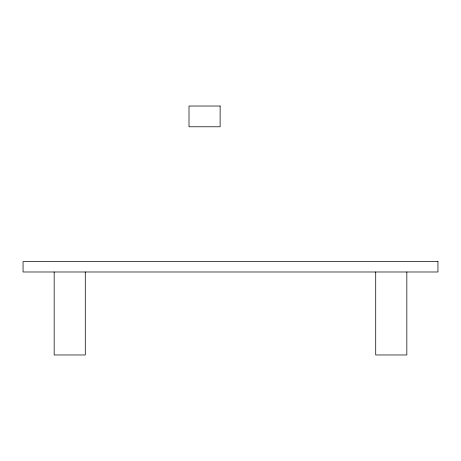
<?xml version="1.0" encoding="UTF-8"?>
<svg xmlns="http://www.w3.org/2000/svg" width="461" height="461" viewBox="0 0 461 461"><rect width="100%" height="100%" fill="white"/><g stroke="black" fill="none" stroke-linecap="round" stroke-linejoin="round"><path stroke-width="0.69" d="M406.833 271.99L406.833 354.97L375.715 354.97L375.715 271.99M85.285 271.99L85.285 354.97L54.168 354.97L54.168 271.99M220.128 106.03L189.01 106.03L189.01 126.775L220.128 126.775L220.128 106.03M437.95 261.618L23.05 261.618L23.05 271.99L437.95 271.99L437.95 261.618"/></g></svg>
